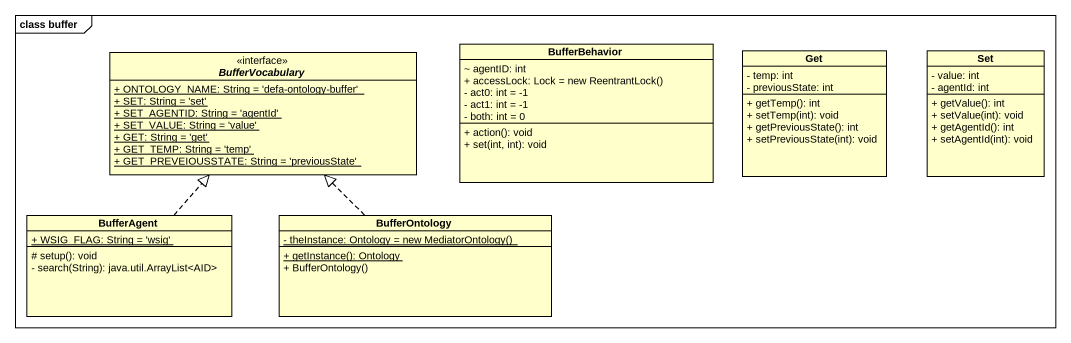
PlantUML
@startuml
mainframe class buffer
hide circle
hide empty members
skinparam classAttributeIconSize 0
interface BufferVocabulary <<interface>> {
  {static} + ONTOLOGY_NAME: String = 'defa-ontology-buffer'
  {static} + SET: String = 'set'
  {static} + SET_AGENTID: String = 'agentId'
  {static} + SET_VALUE: String = 'value'
  {static} + GET: String = 'get'
  {static} + GET_TEMP: String = 'temp'
  {static} + GET_PREVEIOUSSTATE: String = 'previousState'
}
class BufferBehavior {
  ~ agentID: int
  {field} + accessLock: Lock = new ReentrantLock()
  - act0: int = -1
  - act1: int = -1
  - both: int = 0
  + action(): void
  + set(int, int): void
}
class Get {
  - temp: int
  - previousState: int
  + getTemp(): int
  + setTemp(int): void
  + getPreviousState(): int
  + setPreviousState(int): void
}
class "Set" as Set_ {
  - value: int
  - agentId: int
  + getValue(): int
  + setValue(int): void
  + getAgentId(): int
  + setAgentId(int): void
}
class BufferAgent {
  {static} + WSIG_FLAG: String = 'wsig'
  # setup(): void
  - search(String): java.util.ArrayList<AID>
}
class BufferOntology {
  {static} {field} - theInstance: Ontology = new MediatorOntology()
  {static} + getInstance(): Ontology
  + BufferOntology()
}
BufferAgent .up.|> BufferVocabulary
BufferOntology .up.|> BufferVocabulary
@enduml
